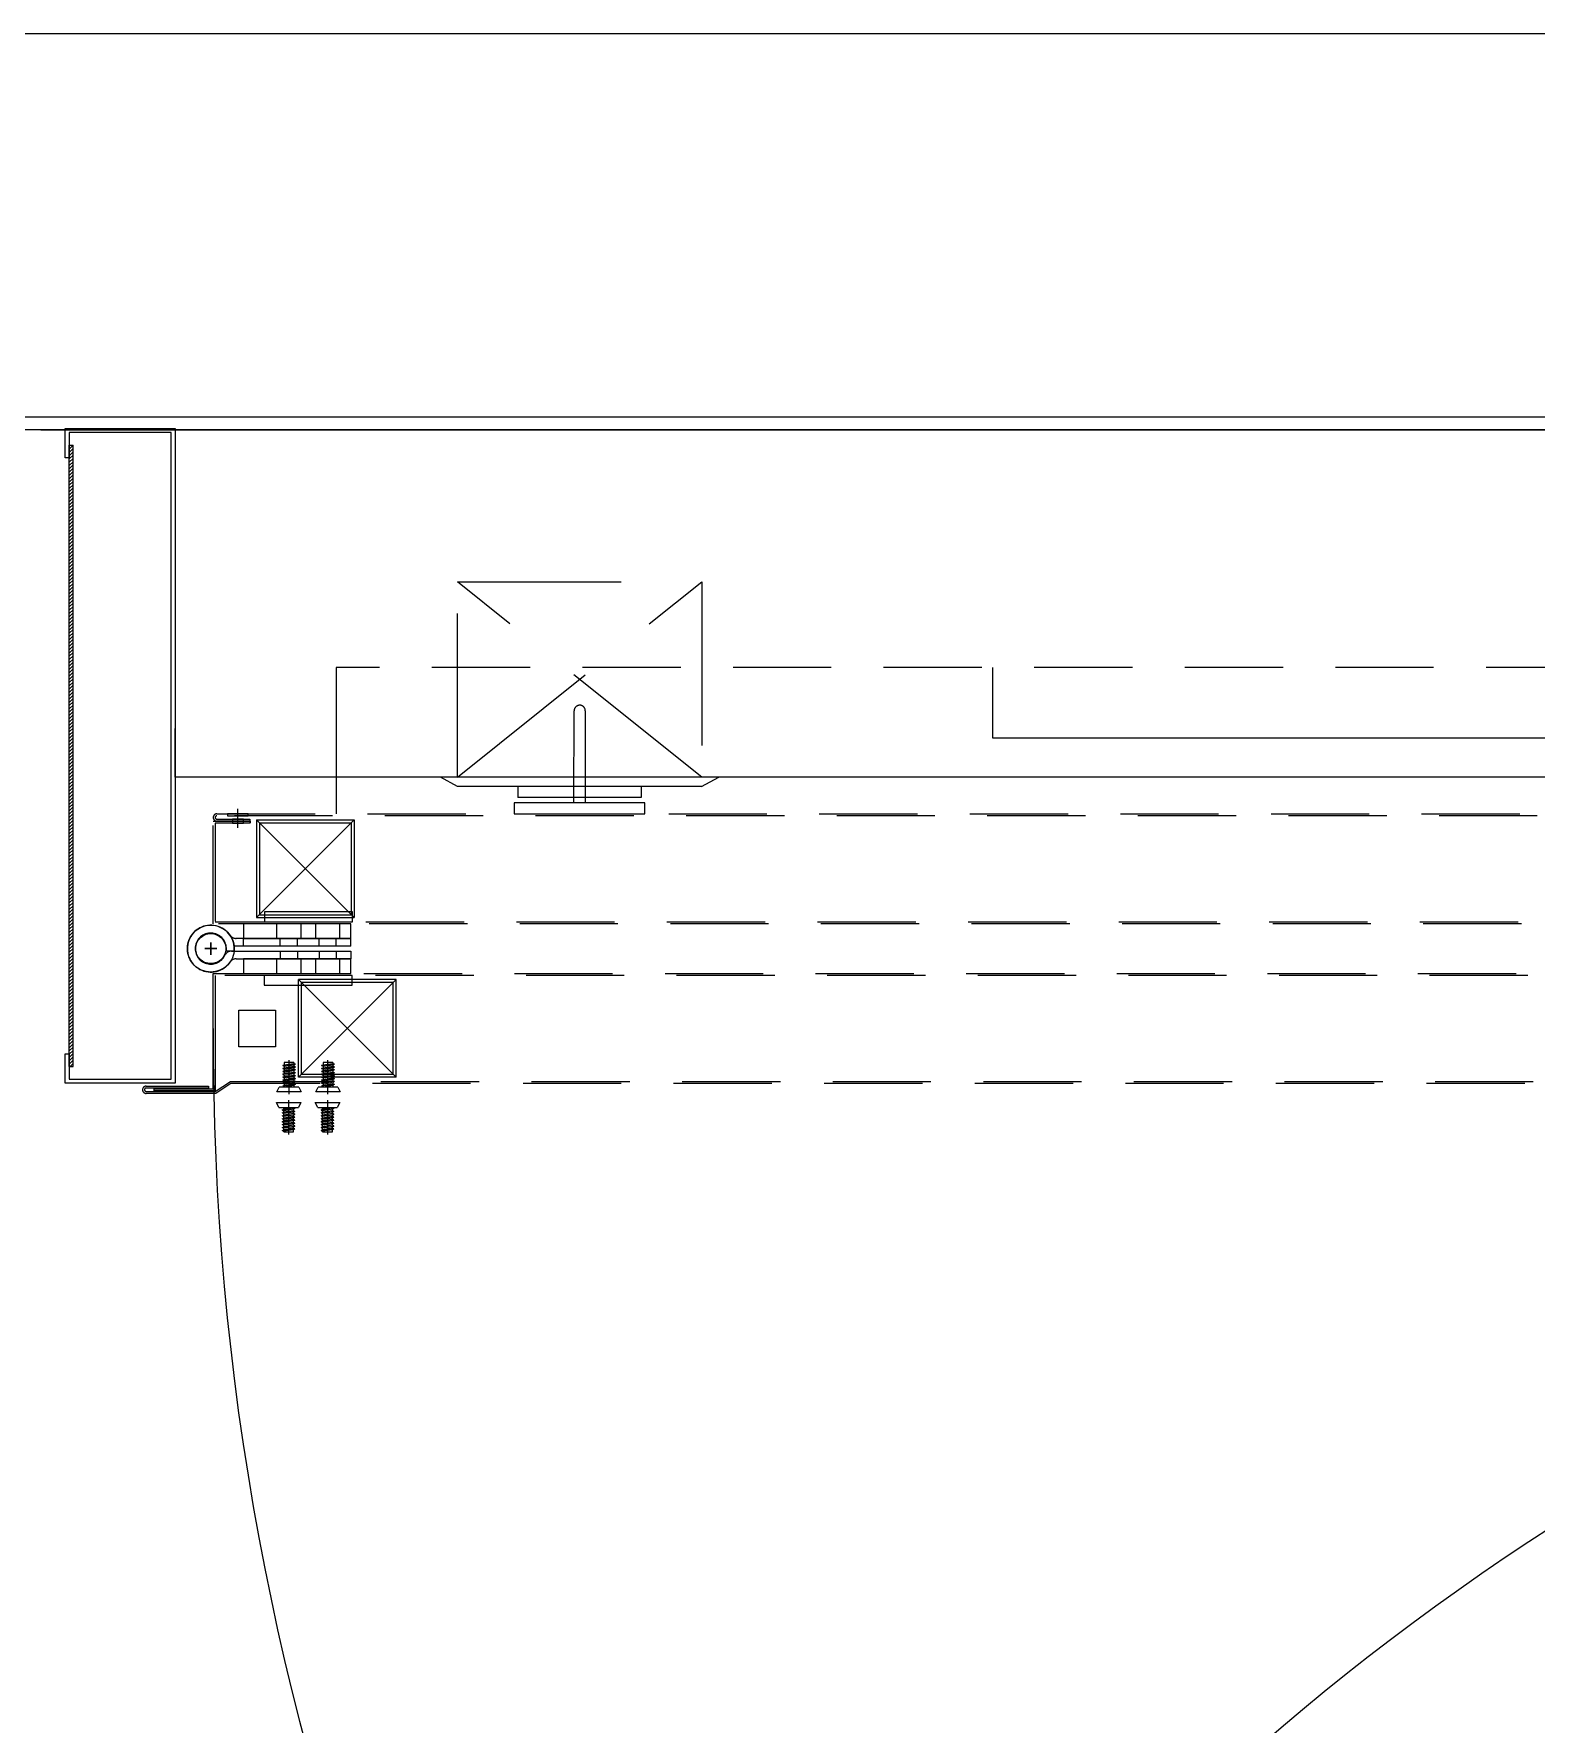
# Model space of a CAD drawing. Header units: millimetres. Extents: x -168200 to 672800, y -7409 to 118800.
# Drawn here: x 267282 to 267741, y 65205 to 65721 of the extents above; entities that cross this region are included whole.
import ezdxf

# ---------------------------------------------------------------- set-up
doc = ezdxf.new("R2010")
doc.units = ezdxf.units.MM
doc.header["$LTSCALE"] = 200
for name, pattern in [('CENTER', [50.8, 31.75, -6.35, 6.35, -6.35]), ('HID', [2.3, 1.5, -0.8]), ('HIDDEN', [0.375, 0.25, -0.125])]:
    doc.linetypes.add(name, pattern=pattern)
doc.layers.add('1 BA', color=9, linetype='Continuous')

msp = doc.modelspace()

# ---------------------------------------------------------------- linework, layer by layer
at = {"layer": '1 BA'}
for p, q in [((268071, 65721), (259404, 65721)), ((259404, 65604), (268071, 65604)), ((268075, 65600), (259400, 65600)), ((267284.3, 65600), (268075, 65600)), ((267291.76, 65591.47), (267291.76, 65600.42)), ((267291.76, 65600.42), (267325.33, 65600.42)), ((267291.76, 65591.47), (267291.76, 65600.42)), ((267291.76, 65600.42), (267325.33, 65600.42)), ((267324.14, 65599.22), (267292.96, 65599.22)), ((267292.96, 65599.22), (267292.96, 65591.47)), ((267324.14, 65599.22), (267292.96, 65599.22)), ((267292.96, 65599.22), (267292.96, 65591.47)), ((267324.14, 65438.91), (267324.14, 65599.22)), ((267324.14, 65438.91), (267324.14, 65599.22)), ((267325.33, 65600.42), (267325.33, 65437.71)), ((267325.33, 65600.42), (267325.33, 65437.71)), ((267292.96, 65405.49), (267292.96, 65595.34)), ((267292.96, 65595.34), (267294.15, 65595.34)), ((267292.96, 65405.49), (267292.96, 65595.34)), ((267292.96, 65595.34), (267294.15, 65595.34)), ((267294.15, 65405.49), (267294.15, 65595.34)), ((267294.15, 65405.49), (267294.15, 65595.34)), ((267292.96, 65591.47), (267291.76, 65591.47)), ((267292.96, 65591.47), (267291.76, 65591.47)), ((267325.33, 65493.87), (267325.33, 65508.79)), ((268082.46, 65493.87), (267325.33, 65493.87)), ((267411.56, 65491.04), (267406.34, 65493.87)), ((267486.15, 65491.04), (267411.56, 65491.04)), ((267430.02, 65490.99), (267430.01, 65487.68)), ((267467.7, 65491.01), (267467.7, 65487.68)), ((267486.15, 65491.04), (267491.37, 65493.87)), ((267467.7, 65487.68), (267430.01, 65487.68)), ((267324.14, 65438.91), (267324.14, 65438.91)), ((267324.14, 65401.61), (267324.14, 65438.91)), ((267324.14, 65438.91), (267324.14, 65438.91)), ((267324.14, 65401.61), (267324.14, 65438.91)), ((267325.33, 65437.71), (267325.33, 65437.71)), ((267325.33, 65437.71), (267325.33, 65400.42)), ((267325.33, 65437.71), (267325.33, 65437.71)), ((267325.33, 65437.71), (267325.33, 65400.42)), ((267291.76, 65400.42), (267291.76, 65409.37)), ((267291.76, 65409.37), (267292.96, 65409.37)), ((267291.76, 65400.42), (267291.76, 65409.37)), ((267291.76, 65409.37), (267292.96, 65409.37)), ((267292.96, 65409.37), (267292.96, 65401.61)), ((267292.96, 65409.37), (267292.96, 65401.61)), ((267292.96, 65405.49), (267294.15, 65405.49)), ((267292.96, 65405.49), (267294.15, 65405.49)), ((267358.19, 65405.79), (267358.64, 65406.02)), ((267358.19, 65405.79), (267358.64, 65405.57)), ((267358.19, 65404.9), (267358.64, 65405.12)), ((267358.19, 65404.9), (267358.64, 65404.67)), ((267358.19, 65404), (267358.64, 65404.23)), ((267358.19, 65404), (267358.64, 65403.78)), ((267358.19, 65403.11), (267358.64, 65403.33)), ((267358.19, 65403.11), (267358.64, 65402.88)), ((267361.62, 65406.69), (267358.64, 65406.69)), ((267358.64, 65406.69), (267358.64, 65406.02)), ((267358.64, 65406.02), (267361.62, 65406.46)), ((267358.64, 65405.57), (267361.62, 65406.02)), ((267358.64, 65405.57), (267358.64, 65405.12)), ((267358.64, 65405.12), (267361.62, 65405.57)), ((267358.64, 65404.67), (267361.62, 65405.12)), ((267358.64, 65404.67), (267358.64, 65404.23)), ((267358.64, 65404.23), (267361.62, 65404.67)), ((267358.64, 65403.78), (267361.62, 65404.23)), ((267358.64, 65403.78), (267358.64, 65403.33)), ((267358.64, 65403.33), (267361.62, 65403.78)), ((267358.64, 65402.88), (267361.62, 65403.33)), ((267358.64, 65402.88), (267358.64, 65402.44)), ((267358.64, 65402.44), (267361.62, 65402.88)), ((267361.62, 65406.69), (267361.62, 65406.46)), ((267362.07, 65406.24), (267361.62, 65406.46)), ((267362.07, 65406.24), (267361.62, 65406.02)), ((267361.62, 65406.02), (267361.62, 65405.57)), ((267362.07, 65405.34), (267361.62, 65405.57)), ((267362.07, 65405.34), (267361.62, 65405.12)), ((267361.62, 65405.12), (267361.62, 65404.67)), ((267362.07, 65404.45), (267361.62, 65404.67)), ((267362.07, 65404.45), (267361.62, 65404.23)), ((267361.62, 65404.23), (267361.62, 65403.78)), ((267362.07, 65403.55), (267361.62, 65403.78)), ((267362.07, 65403.55), (267361.62, 65403.33)), ((267361.62, 65403.33), (267361.62, 65402.88)), ((267362.07, 65402.66), (267361.62, 65402.88)), ((267362.07, 65402.66), (267361.62, 65402.44)), ((267370.07, 65405.79), (267370.52, 65406.02)), ((267370.07, 65405.79), (267370.52, 65405.57)), ((267370.07, 65404.9), (267370.52, 65405.12)), ((267370.07, 65404.9), (267370.52, 65404.67)), ((267370.07, 65404), (267370.52, 65404.23)), ((267370.07, 65404), (267370.52, 65403.78)), ((267370.07, 65403.11), (267370.52, 65403.33)), ((267370.07, 65403.11), (267370.52, 65402.88)), ((267373.5, 65406.69), (267370.52, 65406.69)), ((267370.52, 65406.69), (267370.52, 65406.02)), ((267370.52, 65406.02), (267373.5, 65406.46)), ((267370.52, 65405.57), (267373.5, 65406.02)), ((267370.52, 65405.57), (267370.52, 65405.12)), ((267370.52, 65405.12), (267373.5, 65405.57)), ((267370.52, 65404.67), (267373.5, 65405.12)), ((267370.52, 65404.67), (267370.52, 65404.23)), ((267370.52, 65404.23), (267373.5, 65404.67)), ((267370.52, 65403.78), (267373.5, 65404.23)), ((267370.52, 65403.78), (267370.52, 65403.33)), ((267370.52, 65403.33), (267373.5, 65403.78)), ((267370.52, 65402.88), (267373.5, 65403.33)), ((267370.52, 65402.88), (267370.52, 65402.44)), ((267370.52, 65402.44), (267373.5, 65402.88)), ((267373.5, 65406.69), (267373.5, 65406.46)), ((267373.95, 65406.24), (267373.5, 65406.46)), ((267373.95, 65406.24), (267373.5, 65406.02)), ((267373.5, 65406.02), (267373.5, 65405.57)), ((267373.95, 65405.34), (267373.5, 65405.57)), ((267373.95, 65405.34), (267373.5, 65405.12)), ((267373.5, 65405.12), (267373.5, 65404.67)), ((267373.95, 65404.45), (267373.5, 65404.67)), ((267373.95, 65404.45), (267373.5, 65404.23)), ((267373.5, 65404.23), (267373.5, 65403.78)), ((267373.95, 65403.55), (267373.5, 65403.78)), ((267373.95, 65403.55), (267373.5, 65403.33)), ((267373.5, 65403.33), (267373.5, 65402.88)), ((267373.95, 65402.66), (267373.5, 65402.88)), ((267373.95, 65402.66), (267373.5, 65402.44)), ((267325.33, 65400.42), (267291.76, 65400.42)), ((267325.33, 65400.42), (267291.76, 65400.42)), ((267292.96, 65401.61), (267324.14, 65401.61)), ((267292.96, 65401.61), (267324.14, 65401.61)), ((267356.4, 65397.74), (267357.14, 65399.23)), ((267363.86, 65397.74), (267356.4, 65397.74)), ((267363.11, 65399.23), (267357.14, 65399.23)), ((267358.19, 65402.21), (267358.64, 65402.44)), ((267358.19, 65402.21), (267358.64, 65401.99)), ((267358.19, 65401.32), (267358.64, 65401.54)), ((267358.19, 65401.32), (267358.64, 65401.09)), ((267358.19, 65400.42), (267358.64, 65400.64)), ((267358.19, 65400.42), (267358.64, 65400.2)), ((267358.19, 65399.53), (267358.64, 65399.75)), ((267358.19, 65399.53), (267358.64, 65399.3)), ((267358.64, 65401.99), (267361.62, 65402.44)), ((267358.64, 65401.99), (267358.64, 65401.54)), ((267358.64, 65401.54), (267361.62, 65401.99)), ((267358.64, 65401.09), (267361.62, 65401.54)), ((267358.64, 65401.09), (267358.64, 65400.64)), ((267358.64, 65400.64), (267361.62, 65401.09)), ((267358.64, 65400.2), (267361.62, 65400.64)), ((267358.64, 65400.2), (267358.64, 65399.75)), ((267358.64, 65399.75), (267361.62, 65400.2)), ((267358.64, 65399.3), (267361.62, 65399.75)), ((267358.64, 65399.3), (267358.64, 65399.23)), ((267361.62, 65402.44), (267361.62, 65401.99)), ((267362.07, 65401.76), (267361.62, 65401.99)), ((267362.07, 65401.76), (267361.62, 65401.54)), ((267361.62, 65401.54), (267361.62, 65401.09)), ((267362.07, 65400.87), (267361.62, 65401.09)), ((267362.07, 65400.87), (267361.62, 65400.64)), ((267361.62, 65400.64), (267361.62, 65400.2)), ((267362.07, 65399.97), (267361.62, 65400.2)), ((267362.07, 65399.97), (267361.62, 65399.75)), ((267361.62, 65399.75), (267361.62, 65399.23)), ((267363.11, 65399.23), (267363.86, 65397.74)), ((267368.28, 65397.74), (267369.03, 65399.23)), ((267375.74, 65397.74), (267368.28, 65397.74)), ((267374.99, 65399.23), (267369.03, 65399.23)), ((267370.07, 65402.21), (267370.52, 65402.44)), ((267370.07, 65402.21), (267370.52, 65401.99)), ((267370.07, 65401.32), (267370.52, 65401.54)), ((267370.07, 65401.32), (267370.52, 65401.09)), ((267370.07, 65400.42), (267370.52, 65400.64)), ((267370.07, 65400.42), (267370.52, 65400.2)), ((267370.07, 65399.53), (267370.52, 65399.75)), ((267370.07, 65399.53), (267370.52, 65399.3)), ((267370.52, 65401.99), (267373.5, 65402.44)), ((267370.52, 65401.99), (267370.52, 65401.54)), ((267370.52, 65401.54), (267373.5, 65401.99)), ((267370.52, 65401.09), (267373.5, 65401.54)), ((267370.52, 65401.09), (267370.52, 65400.64)), ((267370.52, 65400.64), (267373.5, 65401.09)), ((267370.52, 65400.2), (267373.5, 65400.64)), ((267370.52, 65400.2), (267370.52, 65399.75)), ((267370.52, 65399.75), (267373.5, 65400.2)), ((267370.52, 65399.3), (267373.5, 65399.75)), ((267370.52, 65399.3), (267370.52, 65399.23)), ((267373.5, 65402.44), (267373.5, 65401.99)), ((267373.95, 65401.76), (267373.5, 65401.99)), ((267373.95, 65401.76), (267373.5, 65401.54)), ((267373.5, 65401.54), (267373.5, 65401.09)), ((267373.95, 65400.87), (267373.5, 65401.09)), ((267373.95, 65400.87), (267373.5, 65400.64)), ((267373.5, 65400.64), (267373.5, 65400.2)), ((267373.95, 65399.97), (267373.5, 65400.2)), ((267373.95, 65399.97), (267373.5, 65399.75)), ((267373.5, 65399.75), (267373.5, 65399.23)), ((267374.99, 65399.23), (267375.74, 65397.74)), ((267356.26, 65394.45), (267363.72, 65394.45)), ((267357.01, 65392.96), (267356.26, 65394.45)), ((267357.01, 65392.96), (267362.97, 65392.96)), ((267358.05, 65392.22), (267358.5, 65392.44)), ((267358.05, 65392.22), (267358.5, 65391.99)), ((267358.5, 65392.44), (267358.5, 65392.96)), ((267361.48, 65392.89), (267358.5, 65392.44)), ((267361.48, 65392.44), (267358.5, 65391.99)), ((267361.48, 65392.89), (267361.48, 65392.96)), ((267361.93, 65392.66), (267361.48, 65392.89)), ((267361.93, 65392.66), (267361.48, 65392.44)), ((267361.48, 65391.99), (267361.48, 65392.44)), ((267363.72, 65394.45), (267362.97, 65392.96)), ((267368.14, 65394.45), (267375.6, 65394.45)), ((267368.89, 65392.96), (267368.14, 65394.45)), ((267368.89, 65392.96), (267374.86, 65392.96)), ((267369.93, 65392.22), (267370.38, 65392.44)), ((267369.93, 65392.22), (267370.38, 65391.99)), ((267370.38, 65392.44), (267370.38, 65392.96)), ((267373.36, 65392.89), (267370.38, 65392.44)), ((267373.36, 65392.44), (267370.38, 65391.99)), ((267373.36, 65392.89), (267373.36, 65392.96)), ((267373.81, 65392.66), (267373.36, 65392.89)), ((267373.81, 65392.66), (267373.36, 65392.44)), ((267373.36, 65391.99), (267373.36, 65392.44)), ((267375.6, 65394.45), (267374.86, 65392.96)), ((267358.05, 65391.32), (267358.5, 65391.54)), ((267358.05, 65391.32), (267358.5, 65391.1)), ((267358.05, 65390.43), (267358.5, 65390.65)), ((267358.05, 65390.43), (267358.5, 65390.2)), ((267358.05, 65389.53), (267358.5, 65389.75)), ((267358.05, 65389.53), (267358.5, 65389.31)), ((267358.05, 65388.64), (267358.5, 65388.86)), ((267358.05, 65388.64), (267358.5, 65388.41)), ((267358.05, 65387.74), (267358.5, 65387.96)), ((267358.05, 65387.74), (267358.5, 65387.52)), ((267358.05, 65386.84), (267358.5, 65387.07)), ((267358.5, 65391.54), (267358.5, 65391.99)), ((267361.48, 65391.99), (267358.5, 65391.54)), ((267361.48, 65391.54), (267358.5, 65391.1)), ((267358.5, 65390.65), (267358.5, 65391.1)), ((267361.48, 65391.1), (267358.5, 65390.65)), ((267361.48, 65390.65), (267358.5, 65390.2)), ((267358.5, 65389.75), (267358.5, 65390.2)), ((267361.48, 65390.2), (267358.5, 65389.75)), ((267361.48, 65389.75), (267358.5, 65389.31)), ((267358.5, 65388.86), (267358.5, 65389.31)), ((267361.48, 65389.31), (267358.5, 65388.86)), ((267361.48, 65388.86), (267358.5, 65388.41)), ((267358.5, 65387.96), (267358.5, 65388.41)), ((267361.48, 65388.41), (267358.5, 65387.96)), ((267361.48, 65387.96), (267358.5, 65387.52)), ((267358.5, 65387.07), (267358.5, 65387.52)), ((267361.48, 65387.52), (267358.5, 65387.07)), ((267361.48, 65387.07), (267358.5, 65386.62)), ((267361.93, 65391.77), (267361.48, 65391.99)), ((267361.93, 65391.77), (267361.48, 65391.54)), ((267361.48, 65391.1), (267361.48, 65391.54)), ((267361.93, 65390.87), (267361.48, 65391.1)), ((267361.93, 65390.87), (267361.48, 65390.65)), ((267361.48, 65390.2), (267361.48, 65390.65)), ((267361.93, 65389.98), (267361.48, 65390.2)), ((267361.93, 65389.98), (267361.48, 65389.75)), ((267361.48, 65389.31), (267361.48, 65389.75)), ((267361.93, 65389.08), (267361.48, 65389.31)), ((267361.93, 65389.08), (267361.48, 65388.86)), ((267361.48, 65388.41), (267361.48, 65388.86)), ((267361.93, 65388.19), (267361.48, 65388.41)), ((267361.93, 65388.19), (267361.48, 65387.96)), ((267361.48, 65387.52), (267361.48, 65387.96)), ((267361.93, 65387.29), (267361.48, 65387.52)), ((267361.93, 65387.29), (267361.48, 65387.07)), ((267361.48, 65386.62), (267361.48, 65387.07)), ((267369.93, 65391.32), (267370.38, 65391.54)), ((267369.93, 65391.32), (267370.38, 65391.1)), ((267369.93, 65390.43), (267370.38, 65390.65)), ((267369.93, 65390.43), (267370.38, 65390.2)), ((267369.93, 65389.53), (267370.38, 65389.75)), ((267369.93, 65389.53), (267370.38, 65389.31)), ((267369.93, 65388.64), (267370.38, 65388.86)), ((267369.93, 65388.64), (267370.38, 65388.41)), ((267369.93, 65387.74), (267370.38, 65387.96)), ((267369.93, 65387.74), (267370.38, 65387.52)), ((267369.93, 65386.84), (267370.38, 65387.07)), ((267370.38, 65391.54), (267370.38, 65391.99)), ((267373.36, 65391.99), (267370.38, 65391.54)), ((267373.36, 65391.54), (267370.38, 65391.1)), ((267370.38, 65390.65), (267370.38, 65391.1)), ((267373.36, 65391.1), (267370.38, 65390.65)), ((267373.36, 65390.65), (267370.38, 65390.2)), ((267370.38, 65389.75), (267370.38, 65390.2)), ((267373.36, 65390.2), (267370.38, 65389.75)), ((267373.36, 65389.75), (267370.38, 65389.31)), ((267370.38, 65388.86), (267370.38, 65389.31)), ((267373.36, 65389.31), (267370.38, 65388.86)), ((267373.36, 65388.86), (267370.38, 65388.41)), ((267370.38, 65387.96), (267370.38, 65388.41)), ((267373.36, 65388.41), (267370.38, 65387.96)), ((267373.36, 65387.96), (267370.38, 65387.52)), ((267370.38, 65387.07), (267370.38, 65387.52)), ((267373.36, 65387.52), (267370.38, 65387.07)), ((267373.36, 65387.07), (267370.38, 65386.62)), ((267373.81, 65391.77), (267373.36, 65391.99)), ((267373.81, 65391.77), (267373.36, 65391.54)), ((267373.36, 65391.1), (267373.36, 65391.54)), ((267373.81, 65390.87), (267373.36, 65391.1)), ((267373.81, 65390.87), (267373.36, 65390.65)), ((267373.36, 65390.2), (267373.36, 65390.65)), ((267373.81, 65389.98), (267373.36, 65390.2)), ((267373.81, 65389.98), (267373.36, 65389.75)), ((267373.36, 65389.31), (267373.36, 65389.75)), ((267373.81, 65389.08), (267373.36, 65389.31)), ((267373.81, 65389.08), (267373.36, 65388.86)), ((267373.36, 65388.41), (267373.36, 65388.86)), ((267373.81, 65388.19), (267373.36, 65388.41)), ((267373.81, 65388.19), (267373.36, 65387.96)), ((267373.36, 65387.52), (267373.36, 65387.96)), ((267373.81, 65387.29), (267373.36, 65387.52)), ((267373.81, 65387.29), (267373.36, 65387.07)), ((267373.36, 65386.62), (267373.36, 65387.07)), ((267358.05, 65386.84), (267358.5, 65386.62)), ((267358.05, 65385.95), (267358.5, 65386.17)), ((267358.05, 65385.95), (267358.5, 65385.73)), ((267358.5, 65386.17), (267358.5, 65386.62)), ((267361.48, 65386.62), (267358.5, 65386.17)), ((267361.48, 65386.17), (267358.5, 65385.73)), ((267358.5, 65385.5), (267358.5, 65385.73)), ((267358.5, 65385.5), (267361.48, 65385.5)), ((267361.93, 65386.4), (267361.48, 65386.62)), ((267361.93, 65386.4), (267361.48, 65386.17)), ((267361.48, 65385.5), (267361.48, 65386.17)), ((267369.93, 65386.84), (267370.38, 65386.62)), ((267369.93, 65385.95), (267370.38, 65386.17)), ((267369.93, 65385.95), (267370.38, 65385.73)), ((267370.38, 65386.17), (267370.38, 65386.62)), ((267373.36, 65386.62), (267370.38, 65386.17)), ((267373.36, 65386.17), (267370.38, 65385.73)), ((267370.38, 65385.5), (267370.38, 65385.73)), ((267370.38, 65385.5), (267373.36, 65385.5)), ((267373.81, 65386.4), (267373.36, 65386.62)), ((267373.81, 65386.4), (267373.36, 65386.17)), ((267373.36, 65385.5), (267373.36, 65386.17))]:
    msp.add_line(p, q, dxfattribs=at)
at = {"layer": '1 BA', "linetype": 'Continuous'}
for p, q in [((267293.18, 65595.34), (267292.96, 65595.12)), ((267293.18, 65595.34), (267292.96, 65595.12)), ((267294.15, 65595.31), (267292.96, 65594.11)), ((267294.15, 65595.31), (267292.96, 65594.11)), ((267294.15, 65594.3), (267292.96, 65593.11)), ((267294.15, 65594.3), (267292.96, 65593.11)), ((267294.15, 65593.3), (267292.96, 65592.1)), ((267294.15, 65593.3), (267292.96, 65592.1)), ((267294.15, 65592.29), (267292.96, 65591.1)), ((267294.15, 65592.29), (267292.96, 65591.1)), ((267294.15, 65591.29), (267292.96, 65590.09)), ((267294.15, 65591.29), (267292.96, 65590.09)), ((267294.15, 65590.28), (267292.96, 65589.09)), ((267294.15, 65590.28), (267292.96, 65589.09)), ((267294.15, 65589.28), (267292.96, 65588.08)), ((267294.15, 65589.28), (267292.96, 65588.08)), ((267294.15, 65588.27), (267292.96, 65587.08)), ((267294.15, 65588.27), (267292.96, 65587.08)), ((267294.15, 65587.27), (267292.96, 65586.07)), ((267294.15, 65587.27), (267292.96, 65586.07)), ((267294.15, 65586.26), (267292.96, 65585.07)), ((267294.15, 65586.26), (267292.96, 65585.07)), ((267294.15, 65585.26), (267292.96, 65584.06)), ((267294.15, 65585.26), (267292.96, 65584.06)), ((267294.15, 65584.25), (267292.96, 65583.06)), ((267294.15, 65584.25), (267292.96, 65583.06)), ((267294.15, 65583.25), (267292.96, 65582.05)), ((267294.15, 65583.25), (267292.96, 65582.05)), ((267294.15, 65582.24), (267292.96, 65581.05)), ((267294.15, 65582.24), (267292.96, 65581.05)), ((267294.15, 65581.24), (267292.96, 65580.04)), ((267294.15, 65581.24), (267292.96, 65580.04)), ((267294.15, 65580.23), (267292.96, 65579.04)), ((267294.15, 65580.23), (267292.96, 65579.04)), ((267294.15, 65579.23), (267292.96, 65578.03)), ((267294.15, 65579.23), (267292.96, 65578.03)), ((267294.15, 65578.22), (267292.96, 65577.03)), ((267294.15, 65578.22), (267292.96, 65577.03)), ((267294.15, 65577.22), (267292.96, 65576.03)), ((267294.15, 65577.22), (267292.96, 65576.03)), ((267294.15, 65576.21), (267292.96, 65575.02)), ((267294.15, 65576.21), (267292.96, 65575.02)), ((267294.15, 65575.21), (267292.96, 65574.02)), ((267294.15, 65575.21), (267292.96, 65574.02)), ((267294.15, 65574.2), (267292.96, 65573.01)), ((267294.15, 65574.2), (267292.96, 65573.01)), ((267294.15, 65573.2), (267292.96, 65572.01)), ((267294.15, 65573.2), (267292.96, 65572.01)), ((267294.15, 65572.19), (267292.96, 65571)), ((267294.15, 65572.19), (267292.96, 65571)), ((267294.15, 65571.19), (267292.96, 65570)), ((267294.15, 65571.19), (267292.96, 65570)), ((267294.15, 65570.18), (267292.96, 65568.99)), ((267294.15, 65570.18), (267292.96, 65568.99)), ((267294.15, 65569.18), (267292.96, 65567.99)), ((267294.15, 65569.18), (267292.96, 65567.99)), ((267294.15, 65568.18), (267292.96, 65566.98)), ((267294.15, 65568.18), (267292.96, 65566.98)), ((267294.15, 65567.17), (267292.96, 65565.98)), ((267294.15, 65567.17), (267292.96, 65565.98)), ((267294.15, 65566.17), (267292.96, 65564.97)), ((267294.15, 65566.17), (267292.96, 65564.97)), ((267294.15, 65565.16), (267292.96, 65563.97)), ((267294.15, 65565.16), (267292.96, 65563.97)), ((267294.15, 65564.16), (267292.96, 65562.96)), ((267294.15, 65564.16), (267292.96, 65562.96)), ((267294.15, 65563.15), (267292.96, 65561.96)), ((267294.15, 65563.15), (267292.96, 65561.96)), ((267294.15, 65562.15), (267292.96, 65560.95)), ((267294.15, 65562.15), (267292.96, 65560.95)), ((267294.15, 65561.14), (267292.96, 65559.95)), ((267294.15, 65561.14), (267292.96, 65559.95)), ((267294.15, 65560.14), (267292.96, 65558.94)), ((267294.15, 65560.14), (267292.96, 65558.94)), ((267294.15, 65559.13), (267292.96, 65557.94)), ((267294.15, 65559.13), (267292.96, 65557.94)), ((267294.15, 65558.13), (267292.96, 65556.93)), ((267294.15, 65558.13), (267292.96, 65556.93)), ((267294.15, 65557.12), (267292.96, 65555.93)), ((267294.15, 65557.12), (267292.96, 65555.93)), ((267294.15, 65556.12), (267292.96, 65554.92)), ((267294.15, 65556.12), (267292.96, 65554.92)), ((267294.15, 65555.11), (267292.96, 65553.92)), ((267294.15, 65555.11), (267292.96, 65553.92)), ((267294.15, 65554.11), (267292.96, 65552.91)), ((267294.15, 65554.11), (267292.96, 65552.91)), ((267294.15, 65553.1), (267292.96, 65551.91)), ((267294.15, 65553.1), (267292.96, 65551.91)), ((267294.15, 65552.1), (267292.96, 65550.9)), ((267294.15, 65552.1), (267292.96, 65550.9)), ((267294.15, 65551.09), (267292.96, 65549.9)), ((267294.15, 65551.09), (267292.96, 65549.9)), ((267294.15, 65550.09), (267292.96, 65548.9)), ((267294.15, 65550.09), (267292.96, 65548.9)), ((267294.15, 65549.08), (267292.96, 65547.89)), ((267294.15, 65549.08), (267292.96, 65547.89)), ((267294.15, 65548.08), (267292.96, 65546.89)), ((267294.15, 65548.08), (267292.96, 65546.89)), ((267294.15, 65547.07), (267292.96, 65545.88)), ((267294.15, 65547.07), (267292.96, 65545.88)), ((267294.15, 65546.07), (267292.96, 65544.88)), ((267294.15, 65546.07), (267292.96, 65544.88)), ((267294.15, 65545.06), (267292.96, 65543.87)), ((267294.15, 65545.06), (267292.96, 65543.87)), ((267294.15, 65544.06), (267292.96, 65542.87)), ((267294.15, 65544.06), (267292.96, 65542.87)), ((267294.15, 65543.06), (267292.96, 65541.86)), ((267294.15, 65543.06), (267292.96, 65541.86)), ((267294.15, 65542.05), (267292.96, 65540.86)), ((267294.15, 65542.05), (267292.96, 65540.86)), ((267294.15, 65541.05), (267292.96, 65539.85)), ((267294.15, 65541.05), (267292.96, 65539.85)), ((267294.15, 65540.04), (267292.96, 65538.85)), ((267294.15, 65540.04), (267292.96, 65538.85)), ((267294.15, 65539.04), (267292.96, 65537.84)), ((267294.15, 65539.04), (267292.96, 65537.84)), ((267294.15, 65538.03), (267292.96, 65536.84)), ((267294.15, 65538.03), (267292.96, 65536.84)), ((267294.15, 65537.03), (267292.96, 65535.83)), ((267294.15, 65537.03), (267292.96, 65535.83)), ((267294.15, 65536.02), (267292.96, 65534.83)), ((267294.15, 65536.02), (267292.96, 65534.83)), ((267294.15, 65535.02), (267292.96, 65533.82)), ((267294.15, 65535.02), (267292.96, 65533.82)), ((267294.15, 65534.01), (267292.96, 65532.82)), ((267294.15, 65534.01), (267292.96, 65532.82)), ((267294.15, 65533.01), (267292.96, 65531.81)), ((267294.15, 65533.01), (267292.96, 65531.81)), ((267294.15, 65532), (267292.96, 65530.81)), ((267294.15, 65532), (267292.96, 65530.81)), ((267294.15, 65531), (267292.96, 65529.8)), ((267294.15, 65531), (267292.96, 65529.8)), ((267294.15, 65529.99), (267292.96, 65528.8)), ((267294.15, 65529.99), (267292.96, 65528.8)), ((267294.15, 65528.99), (267292.96, 65527.79)), ((267294.15, 65528.99), (267292.96, 65527.79)), ((267294.15, 65527.98), (267292.96, 65526.79)), ((267294.15, 65527.98), (267292.96, 65526.79)), ((267294.15, 65526.98), (267292.96, 65525.78)), ((267294.15, 65526.98), (267292.96, 65525.78)), ((267294.15, 65525.97), (267292.96, 65524.78)), ((267294.15, 65525.97), (267292.96, 65524.78)), ((267294.15, 65524.97), (267292.96, 65523.77)), ((267294.15, 65524.97), (267292.96, 65523.77)), ((267294.15, 65523.96), (267292.96, 65522.77)), ((267294.15, 65523.96), (267292.96, 65522.77)), ((267294.15, 65522.96), (267292.96, 65521.77)), ((267294.15, 65522.96), (267292.96, 65521.77)), ((267294.15, 65521.95), (267292.96, 65520.76)), ((267294.15, 65521.95), (267292.96, 65520.76)), ((267294.15, 65520.95), (267292.96, 65519.76)), ((267294.15, 65520.95), (267292.96, 65519.76)), ((267294.15, 65519.94), (267292.96, 65518.75)), ((267294.15, 65519.94), (267292.96, 65518.75)), ((267294.15, 65518.94), (267292.96, 65517.75)), ((267294.15, 65518.94), (267292.96, 65517.75)), ((267294.15, 65517.93), (267292.96, 65516.74)), ((267294.15, 65517.93), (267292.96, 65516.74)), ((267294.15, 65516.93), (267292.96, 65515.74)), ((267294.15, 65516.93), (267292.96, 65515.74)), ((267294.15, 65515.93), (267292.96, 65514.73)), ((267294.15, 65515.93), (267292.96, 65514.73)), ((267294.15, 65514.92), (267292.96, 65513.73)), ((267294.15, 65514.92), (267292.96, 65513.73)), ((267294.15, 65513.92), (267292.96, 65512.72)), ((267294.15, 65513.92), (267292.96, 65512.72)), ((267294.15, 65512.91), (267292.96, 65511.72)), ((267294.15, 65512.91), (267292.96, 65511.72)), ((267294.15, 65511.91), (267292.96, 65510.71)), ((267294.15, 65511.91), (267292.96, 65510.71)), ((267294.15, 65510.9), (267292.96, 65509.71)), ((267294.15, 65510.9), (267292.96, 65509.71)), ((267294.15, 65509.9), (267292.96, 65508.7)), ((267294.15, 65509.9), (267292.96, 65508.7)), ((267294.15, 65508.89), (267292.96, 65507.7)), ((267294.15, 65508.89), (267292.96, 65507.7)), ((267294.15, 65507.89), (267292.96, 65506.69)), ((267294.15, 65507.89), (267292.96, 65506.69)), ((267294.15, 65506.88), (267292.96, 65505.69)), ((267294.15, 65506.88), (267292.96, 65505.69)), ((267294.15, 65505.88), (267292.96, 65504.68)), ((267294.15, 65505.88), (267292.96, 65504.68)), ((267294.15, 65504.87), (267292.96, 65503.68)), ((267294.15, 65504.87), (267292.96, 65503.68)), ((267294.15, 65503.87), (267292.96, 65502.67)), ((267294.15, 65503.87), (267292.96, 65502.67)), ((267294.15, 65502.86), (267292.96, 65501.67)), ((267294.15, 65502.86), (267292.96, 65501.67)), ((267294.15, 65501.86), (267292.96, 65500.66)), ((267294.15, 65501.86), (267292.96, 65500.66)), ((267294.15, 65500.85), (267292.96, 65499.66)), ((267294.15, 65500.85), (267292.96, 65499.66)), ((267294.15, 65499.85), (267292.96, 65498.65)), ((267294.15, 65499.85), (267292.96, 65498.65)), ((267294.15, 65498.84), (267292.96, 65497.65)), ((267294.15, 65498.84), (267292.96, 65497.65)), ((267294.15, 65497.84), (267292.96, 65496.65)), ((267294.15, 65497.84), (267292.96, 65496.65)), ((267294.15, 65496.83), (267292.96, 65495.64)), ((267294.15, 65496.83), (267292.96, 65495.64)), ((267294.15, 65495.83), (267292.96, 65494.64)), ((267294.15, 65495.83), (267292.96, 65494.64)), ((267294.15, 65494.82), (267292.96, 65493.63)), ((267294.15, 65494.82), (267292.96, 65493.63)), ((267294.15, 65493.82), (267292.96, 65492.63)), ((267294.15, 65493.82), (267292.96, 65492.63)), ((267294.15, 65492.81), (267292.96, 65491.62)), ((267294.15, 65492.81), (267292.96, 65491.62)), ((267294.15, 65491.81), (267292.96, 65490.62)), ((267294.15, 65491.81), (267292.96, 65490.62)), ((267294.15, 65490.8), (267292.96, 65489.61)), ((267294.15, 65490.8), (267292.96, 65489.61)), ((267294.15, 65489.8), (267292.96, 65488.61)), ((267294.15, 65489.8), (267292.96, 65488.61)), ((267294.15, 65488.8), (267292.96, 65487.6)), ((267294.15, 65488.8), (267292.96, 65487.6)), ((267294.15, 65487.79), (267292.96, 65486.6)), ((267294.15, 65487.79), (267292.96, 65486.6)), ((267294.15, 65486.79), (267292.96, 65485.59)), ((267294.15, 65486.79), (267292.96, 65485.59)), ((267294.15, 65485.78), (267292.96, 65484.59)), ((267294.15, 65485.78), (267292.96, 65484.59)), ((267294.15, 65484.78), (267292.96, 65483.58)), ((267294.15, 65484.78), (267292.96, 65483.58)), ((267294.15, 65483.77), (267292.96, 65482.58)), ((267294.15, 65483.77), (267292.96, 65482.58)), ((267294.15, 65482.77), (267292.96, 65481.57)), ((267294.15, 65482.77), (267292.96, 65481.57)), ((267294.15, 65481.76), (267292.96, 65480.57)), ((267294.15, 65481.76), (267292.96, 65480.57)), ((267294.15, 65480.76), (267292.96, 65479.56)), ((267294.15, 65480.76), (267292.96, 65479.56)), ((267294.15, 65479.75), (267292.96, 65478.56)), ((267294.15, 65479.75), (267292.96, 65478.56)), ((267294.15, 65478.75), (267292.96, 65477.55)), ((267294.15, 65478.75), (267292.96, 65477.55)), ((267294.15, 65477.74), (267292.96, 65476.55)), ((267294.15, 65477.74), (267292.96, 65476.55)), ((267294.15, 65476.74), (267292.96, 65475.54)), ((267294.15, 65476.74), (267292.96, 65475.54)), ((267294.15, 65475.73), (267292.96, 65474.54)), ((267294.15, 65475.73), (267292.96, 65474.54)), ((267294.15, 65474.73), (267292.96, 65473.53)), ((267294.15, 65474.73), (267292.96, 65473.53)), ((267294.15, 65473.72), (267292.96, 65472.53)), ((267294.15, 65473.72), (267292.96, 65472.53)), ((267294.15, 65472.72), (267292.96, 65471.52)), ((267294.15, 65472.72), (267292.96, 65471.52)), ((267294.15, 65471.71), (267292.96, 65470.52)), ((267294.15, 65471.71), (267292.96, 65470.52)), ((267294.15, 65470.71), (267292.96, 65469.52)), ((267294.15, 65470.71), (267292.96, 65469.52)), ((267294.15, 65469.7), (267292.96, 65468.51)), ((267294.15, 65469.7), (267292.96, 65468.51)), ((267294.15, 65468.7), (267292.96, 65467.51)), ((267294.15, 65468.7), (267292.96, 65467.51)), ((267294.15, 65467.69), (267292.96, 65466.5)), ((267294.15, 65467.69), (267292.96, 65466.5)), ((267294.15, 65466.69), (267292.96, 65465.5)), ((267294.15, 65466.69), (267292.96, 65465.5)), ((267294.15, 65465.68), (267292.96, 65464.49)), ((267294.15, 65465.68), (267292.96, 65464.49)), ((267294.15, 65464.68), (267292.96, 65463.49)), ((267294.15, 65464.68), (267292.96, 65463.49)), ((267294.15, 65463.67), (267292.96, 65462.48)), ((267294.15, 65463.67), (267292.96, 65462.48)), ((267294.15, 65462.67), (267292.96, 65461.48)), ((267294.15, 65462.67), (267292.96, 65461.48)), ((267294.15, 65461.67), (267292.96, 65460.47)), ((267294.15, 65461.67), (267292.96, 65460.47)), ((267294.15, 65460.66), (267292.96, 65459.47)), ((267294.15, 65460.66), (267292.96, 65459.47)), ((267294.15, 65459.66), (267292.96, 65458.46)), ((267294.15, 65459.66), (267292.96, 65458.46)), ((267294.15, 65458.65), (267292.96, 65457.46)), ((267294.15, 65458.65), (267292.96, 65457.46)), ((267294.15, 65457.65), (267292.96, 65456.45)), ((267294.15, 65457.65), (267292.96, 65456.45)), ((267294.15, 65456.64), (267292.96, 65455.45)), ((267294.15, 65456.64), (267292.96, 65455.45)), ((267294.15, 65455.64), (267292.96, 65454.44)), ((267294.15, 65455.64), (267292.96, 65454.44)), ((267294.15, 65454.63), (267292.96, 65453.44)), ((267294.15, 65454.63), (267292.96, 65453.44)), ((267294.15, 65453.63), (267292.96, 65452.43)), ((267294.15, 65453.63), (267292.96, 65452.43)), ((267294.15, 65452.62), (267292.96, 65451.43)), ((267294.15, 65452.62), (267292.96, 65451.43)), ((267294.15, 65451.62), (267292.96, 65450.42)), ((267294.15, 65451.62), (267292.96, 65450.42)), ((267294.15, 65450.61), (267292.96, 65449.42)), ((267294.15, 65450.61), (267292.96, 65449.42)), ((267294.15, 65449.61), (267292.96, 65448.41)), ((267294.15, 65449.61), (267292.96, 65448.41)), ((267294.15, 65448.6), (267292.96, 65447.41)), ((267294.15, 65448.6), (267292.96, 65447.41)), ((267294.15, 65447.6), (267292.96, 65446.4)), ((267294.15, 65447.6), (267292.96, 65446.4)), ((267294.15, 65446.59), (267292.96, 65445.4)), ((267294.15, 65446.59), (267292.96, 65445.4)), ((267294.15, 65445.59), (267292.96, 65444.39)), ((267294.15, 65445.59), (267292.96, 65444.39)), ((267294.15, 65444.58), (267292.96, 65443.39)), ((267294.15, 65444.58), (267292.96, 65443.39)), ((267294.15, 65443.58), (267292.96, 65442.39)), ((267294.15, 65443.58), (267292.96, 65442.39)), ((267294.15, 65442.57), (267292.96, 65441.38)), ((267294.15, 65442.57), (267292.96, 65441.38)), ((267294.15, 65441.57), (267292.96, 65440.38)), ((267294.15, 65441.57), (267292.96, 65440.38)), ((267294.15, 65440.56), (267292.96, 65439.37)), ((267294.15, 65440.56), (267292.96, 65439.37)), ((267294.15, 65439.56), (267292.96, 65438.37)), ((267294.15, 65439.56), (267292.96, 65438.37)), ((267294.15, 65438.55), (267292.96, 65437.36)), ((267294.15, 65438.55), (267292.96, 65437.36)), ((267294.15, 65437.55), (267292.96, 65436.36)), ((267294.15, 65437.55), (267292.96, 65436.36)), ((267294.15, 65436.55), (267292.96, 65435.35)), ((267294.15, 65436.55), (267292.96, 65435.35)), ((267294.15, 65435.54), (267292.96, 65434.35)), ((267294.15, 65435.54), (267292.96, 65434.35)), ((267294.15, 65434.54), (267292.96, 65433.34)), ((267294.15, 65434.54), (267292.96, 65433.34)), ((267294.15, 65433.53), (267292.96, 65432.34)), ((267294.15, 65433.53), (267292.96, 65432.34)), ((267294.15, 65432.53), (267292.96, 65431.33)), ((267294.15, 65432.53), (267292.96, 65431.33)), ((267294.15, 65431.52), (267292.96, 65430.33)), ((267294.15, 65431.52), (267292.96, 65430.33)), ((267294.15, 65430.52), (267292.96, 65429.32)), ((267294.15, 65430.52), (267292.96, 65429.32)), ((267294.15, 65429.51), (267292.96, 65428.32)), ((267294.15, 65429.51), (267292.96, 65428.32)), ((267294.15, 65428.51), (267292.96, 65427.31)), ((267294.15, 65428.51), (267292.96, 65427.31)), ((267294.15, 65427.5), (267292.96, 65426.31)), ((267294.15, 65427.5), (267292.96, 65426.31)), ((267294.15, 65426.5), (267292.96, 65425.3)), ((267294.15, 65426.5), (267292.96, 65425.3)), ((267294.15, 65425.49), (267292.96, 65424.3)), ((267294.15, 65425.49), (267292.96, 65424.3)), ((267294.15, 65424.49), (267292.96, 65423.29)), ((267294.15, 65424.49), (267292.96, 65423.29)), ((267294.15, 65423.48), (267292.96, 65422.29)), ((267294.15, 65423.48), (267292.96, 65422.29)), ((267294.15, 65422.48), (267292.96, 65421.28)), ((267294.15, 65422.48), (267292.96, 65421.28)), ((267294.15, 65421.47), (267292.96, 65420.28)), ((267294.15, 65421.47), (267292.96, 65420.28)), ((267294.15, 65420.47), (267292.96, 65419.27)), ((267294.15, 65420.47), (267292.96, 65419.27)), ((267294.15, 65419.46), (267292.96, 65418.27)), ((267294.15, 65419.46), (267292.96, 65418.27)), ((267294.15, 65418.46), (267292.96, 65417.26)), ((267294.15, 65418.46), (267292.96, 65417.26)), ((267294.15, 65417.45), (267292.96, 65416.26)), ((267294.15, 65417.45), (267292.96, 65416.26)), ((267294.15, 65416.45), (267292.96, 65415.26)), ((267294.15, 65416.45), (267292.96, 65415.26)), ((267294.15, 65415.44), (267292.96, 65414.25)), ((267294.15, 65415.44), (267292.96, 65414.25)), ((267294.15, 65414.44), (267292.96, 65413.25)), ((267294.15, 65414.44), (267292.96, 65413.25)), ((267294.15, 65413.43), (267292.96, 65412.24)), ((267294.15, 65413.43), (267292.96, 65412.24)), ((267294.15, 65412.43), (267292.96, 65411.24)), ((267294.15, 65412.43), (267292.96, 65411.24)), ((267294.15, 65411.42), (267292.96, 65410.23)), ((267294.15, 65411.42), (267292.96, 65410.23)), ((267294.15, 65410.42), (267292.96, 65409.23)), ((267294.15, 65410.42), (267292.96, 65409.23)), ((267294.15, 65409.42), (267292.96, 65408.22)), ((267294.15, 65409.42), (267292.96, 65408.22)), ((267294.15, 65408.41), (267292.96, 65407.22)), ((267294.15, 65408.41), (267292.96, 65407.22)), ((267294.15, 65407.41), (267292.96, 65406.21)), ((267294.15, 65407.41), (267292.96, 65406.21)), ((267294.15, 65406.4), (267293.24, 65405.49)), ((267294.15, 65406.4), (267293.24, 65405.49))]:
    msp.add_line(p, q, dxfattribs=at)
at = {"layer": '1 BA', "linetype": 'HIDDEN'}
for p, q in [((267486.17, 65493.87), (267411.58, 65553.55)), ((267411.58, 65493.87), (267486.17, 65553.55)), ((267411.58, 65493.87), (267411.58, 65553.55)), ((267411.58, 65553.55), (267486.17, 65553.55)), ((267486.17, 65553.55), (267486.17, 65493.87)), ((267486.17, 65493.87), (267411.58, 65493.87))]:
    msp.add_line(p, q, dxfattribs=at)
at = {"layer": '1 BA', "linetype": 'HID'}
for p, q in [((267374.47, 65527.44), (267374.47, 65482.68)), ((267374.47, 65527.44), (267374.47, 65482.68)), ((267447.11, 65486.02), (267447.16, 65514.17)), ((267447.11, 65486.02), (267447.16, 65514.17)), ((267450.59, 65514.16), (267450.54, 65486.01)), ((267450.59, 65514.16), (267450.54, 65486.01)), ((267574.98, 65505.92), (267939.75, 65505.92)), ((267428.84, 65486.04), (267428.84, 65482.68)), ((267468.81, 65486.04), (267428.84, 65486.04)), ((267428.84, 65486.04), (267428.84, 65482.68)), ((267468.81, 65486.04), (267428.84, 65486.04)), ((267468.81, 65482.68), (267468.81, 65486.04)), ((267468.81, 65482.68), (267468.81, 65486.04)), ((267347.66, 65482.68), (267341.32, 65482.68)), ((267341.32, 65482.68), (267341.32, 65482.09)), ((267347.66, 65482.68), (267341.32, 65482.68)), ((267341.32, 65482.68), (267341.32, 65482.09)), ((267341.32, 65482.09), (267347.66, 65482.09)), ((267341.32, 65482.09), (267347.66, 65482.09)), ((267346.17, 65481.04), (267342.81, 65481.04)), ((267342.81, 65481.04), (267342.81, 65480.45)), ((267346.17, 65481.04), (267342.81, 65481.04)), ((267342.81, 65481.04), (267342.81, 65480.45)), ((267342.81, 65480.45), (267346.17, 65480.45)), ((267346.17, 65480.45), (267342.81, 65480.45)), ((267342.81, 65480.45), (267342.81, 65479.85)), ((267342.81, 65480.45), (267346.17, 65480.45)), ((267346.17, 65480.45), (267342.81, 65480.45)), ((267342.81, 65480.45), (267342.81, 65479.85)), ((267346.17, 65480.45), (267346.17, 65481.04)), ((267346.17, 65480.45), (267346.17, 65481.04)), ((267346.17, 65479.85), (267346.17, 65480.45)), ((267346.17, 65479.85), (267346.17, 65480.45)), ((267347.66, 65482.09), (267347.66, 65482.68)), ((267347.66, 65482.09), (267347.66, 65482.68)), ((267348.22, 65480.45), (267348.22, 65481.04)), ((267348.22, 65480.45), (267348.22, 65481.04)), ((267348.22, 65480.45), (267348.22, 65479.85)), ((267348.22, 65480.45), (267348.22, 65479.85)), ((267350.16, 65480.82), (267350.16, 65450.98)), ((267350.16, 65480.82), (267380, 65480.82)), ((267380, 65480.82), (267350.16, 65450.98)), ((267380, 65450.98), (267350.16, 65480.82)), ((267350.16, 65480.82), (267350.16, 65450.98)), ((267350.16, 65480.82), (267380, 65480.82)), ((267380, 65480.82), (267350.16, 65450.98)), ((267380, 65450.98), (267350.16, 65480.82)), ((267380, 65480.82), (267380, 65450.98)), ((267380, 65480.82), (267380, 65450.98)), ((267428.84, 65482.68), (267468.81, 65482.68)), ((267428.84, 65482.68), (267468.81, 65482.68)), ((267342.81, 65479.85), (267346.17, 65479.85)), ((267342.81, 65479.85), (267346.17, 65479.85)), ((267351.05, 65479.92), (267351.05, 65451.88)), ((267351.05, 65479.92), (267379.1, 65479.92)), ((267351.05, 65479.92), (267351.05, 65451.88)), ((267351.05, 65479.92), (267379.1, 65479.92)), ((267379.1, 65479.92), (267379.1, 65451.88)), ((267379.1, 65479.92), (267379.1, 65451.88)), ((267379.03, 65449.12), (267346.21, 65449.12)), ((267346.21, 65449.12), (267346.21, 65444.64)), ((267379.03, 65449.12), (267346.21, 65449.12)), ((267346.21, 65449.12), (267346.21, 65444.64)), ((267350.16, 65450.98), (267380, 65450.98)), ((267350.16, 65450.98), (267380, 65450.98)), ((267351.05, 65451.88), (267379.1, 65451.88)), ((267351.05, 65451.88), (267379.1, 65451.88)), ((267379.5, 65452.7), (267352.64, 65452.7)), ((267352.64, 65452.7), (267352.64, 65449.71)), ((267379.5, 65452.7), (267352.64, 65452.7)), ((267352.64, 65452.7), (267352.64, 65449.71)), ((267352.64, 65449.71), (267379.5, 65449.71)), ((267352.64, 65449.71), (267379.5, 65449.71)), ((267363.79, 65449.12), (267356.33, 65449.12)), ((267356.33, 65449.12), (267356.33, 65444.64)), ((267363.79, 65449.12), (267356.33, 65449.12)), ((267356.33, 65449.12), (267356.33, 65444.64)), ((267363.79, 65444.64), (267363.79, 65449.12)), ((267363.79, 65444.64), (267363.79, 65449.12)), ((267375.67, 65449.12), (267368.21, 65449.12)), ((267368.21, 65449.12), (267368.21, 65444.64)), ((267375.67, 65449.12), (267368.21, 65449.12)), ((267368.21, 65449.12), (267368.21, 65444.64)), ((267375.67, 65444.64), (267375.67, 65449.12)), ((267375.67, 65444.64), (267375.67, 65449.12)), ((267379.03, 65444.64), (267379.03, 65449.12)), ((267379.03, 65444.64), (267379.03, 65449.12)), ((267379.5, 65449.71), (267379.5, 65452.7)), ((267379.5, 65449.71), (267379.5, 65452.7)), ((267379.03, 65444.64), (267343.93, 65444.64)), ((267379.03, 65444.64), (267343.93, 65444.64)), ((267346.21, 65442.25), (267346.21, 65444.64)), ((267346.21, 65442.25), (267346.21, 65444.64)), ((267346.21, 65444.64), (267379.03, 65444.64)), ((267346.21, 65444.64), (267379.03, 65444.64)), ((267356.33, 65444.64), (267363.79, 65444.64)), ((267356.33, 65444.64), (267363.79, 65444.64)), ((267357.45, 65442.25), (267357.45, 65444.64)), ((267357.45, 65442.25), (267357.45, 65444.64)), ((267362.67, 65442.25), (267362.67, 65444.64)), ((267362.67, 65442.25), (267362.67, 65444.64)), ((267368.21, 65444.64), (267375.67, 65444.64)), ((267368.21, 65444.64), (267375.67, 65444.64)), ((267369.33, 65442.25), (267369.33, 65444.64)), ((267369.33, 65442.25), (267369.33, 65444.64)), ((267374.55, 65442.25), (267374.55, 65444.64)), ((267374.55, 65442.25), (267374.55, 65444.64)), ((267379.03, 65442.25), (267379.03, 65444.64)), ((267379.03, 65442.25), (267379.03, 65444.64)), ((267338.08, 65441.51), (267334.35, 65441.51)), ((267334.35, 65441.51), (267338.08, 65441.51)), ((267338.08, 65441.51), (267334.35, 65441.51)), ((267334.35, 65441.51), (267338.08, 65441.51)), ((267336.21, 65439.64), (267336.21, 65443.37)), ((267336.21, 65443.37), (267336.21, 65439.64)), ((267336.21, 65439.64), (267336.21, 65443.37)), ((267336.21, 65443.37), (267336.21, 65439.64)), ((267343.34, 65440.76), (267340.93, 65440.76)), ((267343.34, 65440.76), (267340.93, 65440.76)), ((267342.56, 65440.76), (267379.03, 65440.76)), ((267342.56, 65440.76), (267379.03, 65440.76)), ((267379.03, 65442.25), (267343.34, 65442.25)), ((267379.03, 65442.25), (267343.34, 65442.25)), ((267357.45, 65440.76), (267357.45, 65438.37)), ((267357.45, 65440.76), (267357.45, 65438.37)), ((267362.67, 65440.76), (267362.67, 65438.37)), ((267362.67, 65440.76), (267362.67, 65438.37)), ((267369.33, 65440.76), (267369.33, 65438.37)), ((267369.33, 65440.76), (267369.33, 65438.37)), ((267374.55, 65440.76), (267374.55, 65438.37)), ((267374.55, 65440.76), (267374.55, 65438.37)), ((267379.03, 65440.76), (267379.03, 65438.37)), ((267379.03, 65440.76), (267379.03, 65438.37)), ((267336.96, 65398.69), (267336.96, 65433.9)), ((267343.93, 65438.37), (267379.03, 65438.37)), ((267343.93, 65438.37), (267379.03, 65438.37)), ((267379.03, 65438.37), (267346.21, 65438.37)), ((267346.21, 65438.37), (267346.21, 65433.9)), ((267379.03, 65438.37), (267346.21, 65438.37)), ((267346.21, 65438.37), (267346.21, 65433.9)), ((267346.21, 65433.9), (267379.03, 65433.9)), ((267346.21, 65433.9), (267379.03, 65433.9)), ((267363.79, 65438.37), (267356.33, 65438.37)), ((267356.33, 65438.37), (267356.33, 65433.9)), ((267363.79, 65438.37), (267356.33, 65438.37)), ((267356.33, 65438.37), (267356.33, 65433.9)), ((267356.33, 65433.9), (267363.79, 65433.9)), ((267356.33, 65433.9), (267363.79, 65433.9)), ((267363.79, 65433.9), (267363.79, 65438.37)), ((267363.79, 65433.9), (267363.79, 65438.37)), ((267375.67, 65438.37), (267368.21, 65438.37)), ((267368.21, 65438.37), (267368.21, 65433.9)), ((267375.67, 65438.37), (267368.21, 65438.37)), ((267368.21, 65438.37), (267368.21, 65433.9)), ((267368.21, 65433.9), (267375.67, 65433.9)), ((267368.21, 65433.9), (267375.67, 65433.9)), ((267375.67, 65433.9), (267375.67, 65438.37)), ((267375.67, 65433.9), (267375.67, 65438.37)), ((267379.03, 65433.9), (267379.03, 65438.37)), ((267379.03, 65433.9), (267379.03, 65438.37)), ((267337.56, 65433.3), (267337.56, 65398.09)), ((267379.36, 65433.3), (267352.5, 65433.3)), ((267352.5, 65433.3), (267352.5, 65430.32)), ((267379.36, 65433.3), (267352.5, 65433.3)), ((267352.5, 65433.3), (267352.5, 65430.32)), ((267352.5, 65430.32), (267379.36, 65430.32)), ((267352.5, 65430.32), (267379.36, 65430.32)), ((267363, 65402.2), (267363, 65432.03)), ((267392.84, 65432.03), (267363, 65432.03)), ((267363, 65402.2), (267392.84, 65432.03)), ((267363, 65432.03), (267392.84, 65402.2)), ((267363, 65402.2), (267363, 65432.03)), ((267392.84, 65432.03), (267363, 65432.03)), ((267363, 65402.2), (267392.84, 65432.03)), ((267363, 65432.03), (267392.84, 65402.2)), ((267363.89, 65403.09), (267363.89, 65431.14)), ((267391.94, 65431.14), (267363.89, 65431.14)), ((267363.89, 65403.09), (267363.89, 65431.14)), ((267391.94, 65431.14), (267363.89, 65431.14)), ((267379.36, 65430.32), (267379.36, 65433.3)), ((267379.36, 65430.32), (267379.36, 65433.3)), ((267391.94, 65403.09), (267391.94, 65431.14)), ((267391.94, 65403.09), (267391.94, 65431.14)), ((267392.84, 65402.2), (267392.84, 65432.03)), ((267392.84, 65402.2), (267392.84, 65432.03)), ((267344.79, 65422.71), (267355.98, 65422.71)), ((267344.79, 65411.52), (267344.79, 65422.71)), ((267344.79, 65422.71), (267355.98, 65422.71)), ((267344.79, 65411.52), (267344.79, 65422.71)), ((267355.98, 65422.71), (267355.98, 65411.52)), ((267355.98, 65422.71), (267355.98, 65411.52)), ((267355.98, 65411.52), (267344.79, 65411.52)), ((267355.98, 65411.52), (267344.79, 65411.52)), ((267391.94, 65403.09), (267363.89, 65403.09)), ((267391.94, 65403.09), (267363.89, 65403.09)), ((267318.91, 65398.09), (267318.91, 65398.69)), ((267318.91, 65398.69), (267336.96, 65398.69)), ((267337.56, 65398.09), (267318.91, 65398.09)), ((267392.84, 65402.2), (267363, 65402.2)), ((267392.84, 65402.2), (267363, 65402.2))]:
    msp.add_line(p, q, dxfattribs=at)
at = {"layer": '1 BA', "linetype": 'HID', "ltscale": 0.1}
for p, q in [((267939.75, 65527.44), (267374.47, 65527.44)), ((267574.98, 65527.44), (267574.98, 65505.92)), ((267574.98, 65527.44), (267574.98, 65505.92)), ((267574.98, 65505.92), (267939.75, 65505.92)), ((267336.96, 65449.12), (267336.96, 65480.45)), ((267336.96, 65480.45), (267348.15, 65480.45)), ((267336.96, 65449.12), (267336.96, 65480.45)), ((267336.96, 65480.45), (267348.15, 65480.45)), ((267338.08, 65482.68), (268018, 65482.68)), ((267338.08, 65482.68), (268018, 65482.68)), ((268017.41, 65482.09), (267338.08, 65482.09)), ((268017.41, 65482.09), (267338.08, 65482.09)), ((267338.08, 65481.04), (267348.15, 65481.04)), ((267338.08, 65481.04), (267348.15, 65481.04)), ((267348.15, 65480.45), (267338.08, 65480.45)), ((267348.15, 65480.45), (267338.08, 65480.45)), ((267348.15, 65481.04), (267348.15, 65480.45)), ((267348.15, 65481.04), (267348.15, 65480.45)), ((267348.15, 65480.45), (267348.15, 65479.85)), ((267348.15, 65480.45), (267348.15, 65479.85)), ((267348.15, 65479.85), (267337.56, 65479.85)), ((267337.56, 65479.85), (267337.56, 65449.71)), ((267348.15, 65479.85), (267337.56, 65479.85)), ((267337.56, 65479.85), (267337.56, 65449.71)), ((268012.59, 65449.12), (267336.96, 65449.12)), ((268012.59, 65449.12), (267336.96, 65449.12)), ((267337.56, 65449.71), (268012.76, 65449.71)), ((267337.56, 65449.71), (268012.76, 65449.71)), ((267336.96, 65433.9), (268106.77, 65433.9)), ((267336.96, 65398.69), (267336.96, 65433.9)), ((267336.96, 65433.9), (268106.77, 65433.9)), ((268106.52, 65433.3), (267337.56, 65433.3)), ((268106.52, 65433.3), (267337.56, 65433.3)), ((267337.56, 65433.3), (267337.56, 65398.09)), ((267316.48, 65399.51), (267335.5, 65399.51)), ((267335.5, 65398.91), (267316.48, 65398.91)), ((267316.48, 65397.87), (267337.56, 65397.87)), ((267318.91, 65398.09), (267318.91, 65398.69)), ((267318.91, 65398.69), (267336.96, 65398.69)), ((267337.56, 65398.09), (267318.91, 65398.09)), ((267335.5, 65399.51), (267335.5, 65398.91)), ((267337.56, 65397.87), (267342.2, 65400.93)), ((267342.38, 65400.33), (267337.74, 65397.27)), ((267342.2, 65400.93), (268105.61, 65400.93)), ((268105.59, 65400.33), (267342.38, 65400.33)), ((267337.74, 65397.27), (267316.48, 65397.27))]:
    msp.add_line(p, q, dxfattribs=at)
at = {"layer": '1 BA', "linetype": 'HID', "lineweight": 5, "ltscale": 0.1}
msp.add_line((267344.49, 65478.36), (267344.49, 65484.18), dxfattribs=at)
msp.add_line((267344.49, 65478.36), (267344.49, 65484.18), dxfattribs=at)
at = {"layer": '1 BA', "lineweight": 5}
for p, q in [((267362.07, 65406.24), (267358.19, 65405.79)), ((267362.07, 65405.34), (267358.19, 65404.9)), ((267362.07, 65404.45), (267358.19, 65404)), ((267362.07, 65403.55), (267358.19, 65403.11)), ((267362.07, 65402.66), (267358.19, 65402.21)), ((267373.95, 65406.24), (267370.07, 65405.79)), ((267373.95, 65405.34), (267370.07, 65404.9)), ((267373.95, 65404.45), (267370.07, 65404)), ((267373.95, 65403.55), (267370.07, 65403.11)), ((267373.95, 65402.66), (267370.07, 65402.21)), ((267362.07, 65401.76), (267358.19, 65401.32)), ((267362.07, 65400.87), (267358.19, 65400.42)), ((267362.07, 65399.97), (267358.19, 65399.53)), ((267373.95, 65401.76), (267370.07, 65401.32)), ((267373.95, 65400.87), (267370.07, 65400.42)), ((267373.95, 65399.97), (267370.07, 65399.53)), ((267358.05, 65392.22), (267361.93, 65392.66)), ((267369.93, 65392.22), (267373.81, 65392.66)), ((267358.05, 65391.32), (267361.93, 65391.77)), ((267358.05, 65390.43), (267361.93, 65390.87)), ((267358.05, 65389.53), (267361.93, 65389.98)), ((267358.05, 65388.64), (267361.93, 65389.08)), ((267358.05, 65387.74), (267361.93, 65388.19)), ((267358.05, 65386.84), (267361.93, 65387.29)), ((267369.93, 65391.32), (267373.81, 65391.77)), ((267369.93, 65390.43), (267373.81, 65390.87)), ((267369.93, 65389.53), (267373.81, 65389.98)), ((267369.93, 65388.64), (267373.81, 65389.08)), ((267369.93, 65387.74), (267373.81, 65388.19)), ((267369.93, 65386.84), (267373.81, 65387.29)), ((267358.05, 65385.95), (267361.93, 65386.4)), ((267369.93, 65385.95), (267373.81, 65386.4))]:
    msp.add_line(p, q, dxfattribs=at)
at = {"layer": '1 BA', "linetype": 'CENTER', "lineweight": 5, "ltscale": 4}
for p, q in [((267360.13, 65396.99), (267360.13, 65407.43)), ((267372.01, 65396.99), (267372.01, 65407.43)), ((267359.99, 65395.2), (267359.99, 65384.76)), ((267371.87, 65395.2), (267371.87, 65384.76))]:
    msp.add_line(p, q, dxfattribs=at)
at = {"layer": '1 BA', "linetype": 'HID'}
for radius in [7.16, 7.16, 4.59, 4.59, 4.59, 4.59]:
    msp.add_circle((267336.21, 65441.51), radius, dxfattribs=at)
for centre, radius, start, end in [((267448.91, 65514.16), 1.71, 359.9214, 181.653), ((267448.91, 65514.16), 1.71, 359.9214, 181.653), ((267336.21, 65441.51), 7.16, 354.0208, 325.1501), ((267336.21, 65441.51), 7.16, 354.0208, 325.1501), ((267336.21, 65441.51), 4.77, 351.0107, 334.8157), ((267336.21, 65441.51), 4.77, 351.0107, 334.8157), ((267343.93, 65446.88), 2.24, 214.8499, 270), ((267343.93, 65446.88), 2.24, 214.8499, 270), ((267342.56, 65438.52), 2.24, 90, 154.8157), ((267342.56, 65438.52), 2.24, 90, 154.8157), ((267343.93, 65436.14), 2.24, 90, 145.1501), ((267343.93, 65436.14), 2.24, 90, 145.1501)]:
    msp.add_arc(centre, radius, start, end, dxfattribs=at)
at = {"layer": '1 BA', "linetype": 'HID', "ltscale": 0.1}
for centre, radius in [((267338.08, 65481.57), 1.12), ((267338.08, 65481.57), 1.12), ((267338.08, 65481.57), 0.522), ((267338.08, 65481.57), 0.522), ((267316.48, 65398.39), 1.12), ((267316.48, 65398.39), 0.522)]:
    msp.add_arc(centre, radius, 90, 270, dxfattribs=at)
at = {"layer": '1 BA'}
for centre, radius, start, end in [((268164.65, 65413.41), 827.7, 179.74341, 263.88556), ((268160.57, 64618.93), 767.47, 96.2898, 263.48044)]:
    msp.add_arc(centre, radius, start, end, dxfattribs=at)

doc.saveas('drawing.dxf')
